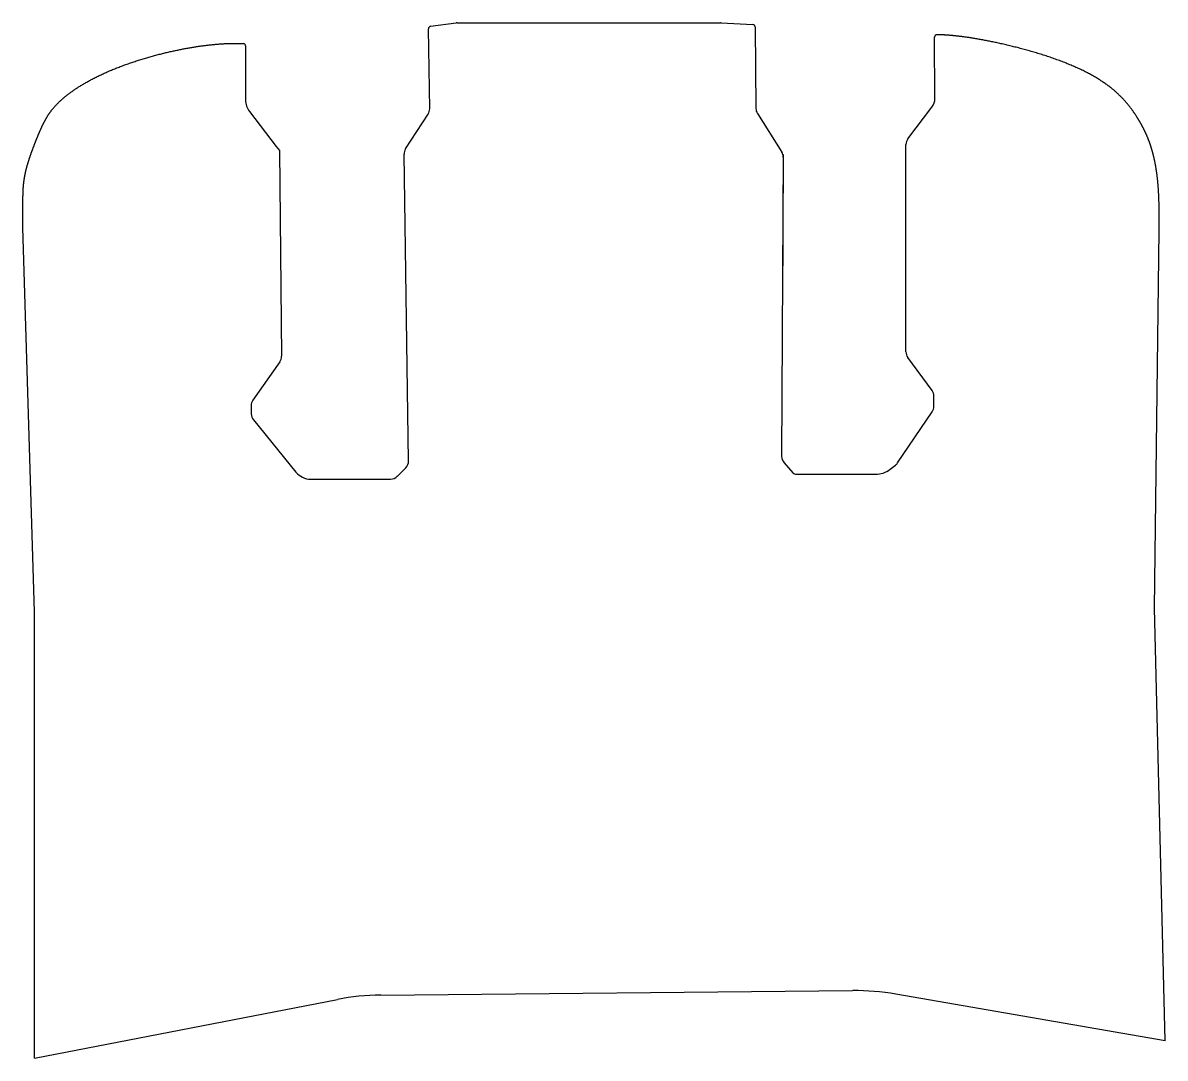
# Model space of a CAD drawing. Header units: millimetres. Extents: x -121 to 118, y -103 to 113.
import ezdxf

# ---------------------------------------------------------------- set-up
doc = ezdxf.new("R2010")
doc.units = ezdxf.units.MM
doc.layers.get('0').update_dxf_attribs({"linetype": 'CONTINUOUS'})

msp = doc.modelspace()

# ---------------------------------------------------------------- linework, layer by layer
for p, q in [((-35.45, 112.75), (-30.08, 113.46)), ((-29.89, 113.48), (25.24, 113.48)), ((25.35, 113.47), (31.97, 113.12)), ((32.44, 112.62), (32.62, 95.57)), ((-35.63, 95.48), (-35.88, 112.25)), ((70.07, 97.68), (70, 110.49)), ((-74.16, 108.66), (-74.16, 97.35)), ((64.41, 89.23), (69.45, 95.84)), ((-73.34, 94.93), (-67.74, 87.58)), ((-40.68, 87.12), (-35.96, 94.36)), ((32.93, 94.52), (38.04, 86.43)), ((-67.74, 87.58), (-67.09, 86.73)), ((-67.09, 86.73), (-66.62, 43.7)), ((64, 44.65), (64, 88.01)), ((-40.06, 21.8), (-41, 86)), ((38.35, 85.94), (38, 22.77)), ((38.35, 85.35), (38.18, 55.03)), ((-118.3, -9.8), (-120.75, 70.67)), ((116, -9), (117, 70)), ((69.47, 36.53), (64.39, 43.47)), ((-66.99, 42.52), (-72.63, 34.53)), ((69.85, 33.22), (69.85, 35.35)), ((-72.99, 33.35), (-72.97, 31.64)), ((62.27, 21.39), (69.51, 32.1)), ((-72.53, 30.4), (-63.61, 19.46)), ((-42.41, 18.57), (-40.64, 20.36)), ((38.51, 21.43), (40.36, 19.34)), ((60.69, 20.05), (61.84, 20.93)), ((-60.51, 17.99), (-43.83, 17.99)), ((41.11, 19), (57.63, 19)), ((118.24, -99.54), (116, -9)), ((-118.3, -103.18), (-118.3, -9.8)), ((-45.88, -89.96), (52.86, -89.04)), ((118.24, -99.54), (61.87, -89.77)), ((-118.3, -103.18), (-54.94, -90.88))]:
    msp.add_line(p, q)
for centre, radius, start, end in [((-35.38, 112.26), 0.5, 97.5794, 180.8425), ((-29.89, 111.98), 1.5, 90, 97.5794), ((25.24, 111.48), 2, 86.8976, 90), ((31.94, 112.62), 0.5, 0.5932, 86.8976), ((70.5, 110.5), 0.5, 89.1375, 180.2961), ((-74.66, 108.66), 0.5, 0, 73.9802), ((-70.16, 97.35), 4, 180, 217.3391), ((67.07, 97.66), 3, -37.3241, 0.2961), ((-37.63, 95.45), 2, -33.0896, 0.8425), ((34.62, 95.59), 2, 180.5932, 212.2978), ((66, 88.01), 2, 142.6759, 180), ((-39, 86.03), 2, 146.9104, 180.8425), ((36.35, 85.36), 2, -0.3135, 32.2978), ((-68.62, 43.68), 2, -35.2032, 0.6265), ((66, 44.65), 2, 180, 216.19), ((67.85, 35.35), 2, 0, 36.19), ((-70.99, 33.38), 2, 144.7968, 180.6265), ((-70.97, 31.67), 2, 180.6265, 219.1578), ((67.85, 33.22), 2, 325.9093, 360), ((-42.06, 21.77), 2, -44.8634, 0.8425), ((40, 22.76), 2, 179.6865, 221.5845), ((-60.51, 21.99), 4, 219.1578, 270), ((41.11, 20), 1, 221.5845, 270), ((57.63, 24), 5, 270, 307.7522), ((60.61, 22.52), 2, 307.7522, 325.9093), ((-43.83, 19.99), 2, 270, 315.1366), ((-45.41, -139.96), 50, 90.5355, 100.9858), ((53.33, -139.04), 50, 80.1684, 90.5355)]:
    msp.add_arc(centre, radius, start, end)
msp.add_open_spline([(117, 70), (117.01, 70.47), (117.01, 71.41), (117.02, 72.84), (117, 74.77), (116.93, 77.18), (116.79, 79.53), (116.56, 81.78), (116.23, 83.88), (115.81, 85.82), (115.3, 87.58), (114.72, 89.2), (114.07, 90.68), (113.36, 92.09), (112.56, 93.46), (111.66, 94.84), (110.62, 96.25), (109.36, 97.7), (107.84, 99.17), (106, 100.63), (103.81, 102.06), (101.27, 103.43), (98.42, 104.71), (95.35, 105.9), (92.12, 106.97), (88.83, 107.92), (85.59, 108.75), (82.45, 109.45), (79.49, 110.03), (76.75, 110.47), (74.37, 110.77), (72.66, 110.91), (71.5, 110.97), (70.8, 110.99), (70.51, 111)], degree=5, knots=[0, 0, 0, 0, 0, 0, 0.0333333, 0.0666667, 0.1, 0.1333333, 0.1666667, 0.2, 0.2333333, 0.2666667, 0.3, 0.3333333, 0.3666667, 0.4, 0.4333333, 0.4666667, 0.5, 0.5333333, 0.5666667, 0.6, 0.6333333, 0.6666667, 0.7, 0.7333333, 0.7666667, 0.8, 0.8333333, 0.8666667, 0.9, 0.9333333, 0.9666667, 0.9912106, 0.9912106, 0.9912106, 0.9912106, 0.9912106, 0.9912106])
msp.add_open_spline([(-120.75, 70.67), (-120.75, 71.05), (-120.75, 71.79), (-120.75, 72.86), (-120.75, 74.2), (-120.74, 75.75), (-120.73, 77.19), (-120.7, 78.55), (-120.6, 79.87), (-120.41, 81.24), (-120.1, 82.7), (-119.66, 84.28), (-119.1, 85.95), (-118.47, 87.65), (-117.83, 89.28), (-117.2, 90.8), (-116.6, 92.15), (-115.97, 93.38), (-115.27, 94.52), (-114.41, 95.64), (-113.36, 96.78), (-112.06, 97.95), (-110.51, 99.15), (-108.7, 100.35), (-106.64, 101.54), (-104.36, 102.68), (-101.9, 103.75), (-99.29, 104.75), (-96.59, 105.67), (-93.85, 106.48), (-91.11, 107.19), (-88.42, 107.8), (-85.8, 108.3), (-83.29, 108.69), (-80.9, 108.97), (-78.63, 109.15), (-76.92, 109.2), (-75.7, 109.19), (-74.91, 109.16), (-74.52, 109.14)], degree=5)

doc.saveas('drawing.dxf')
